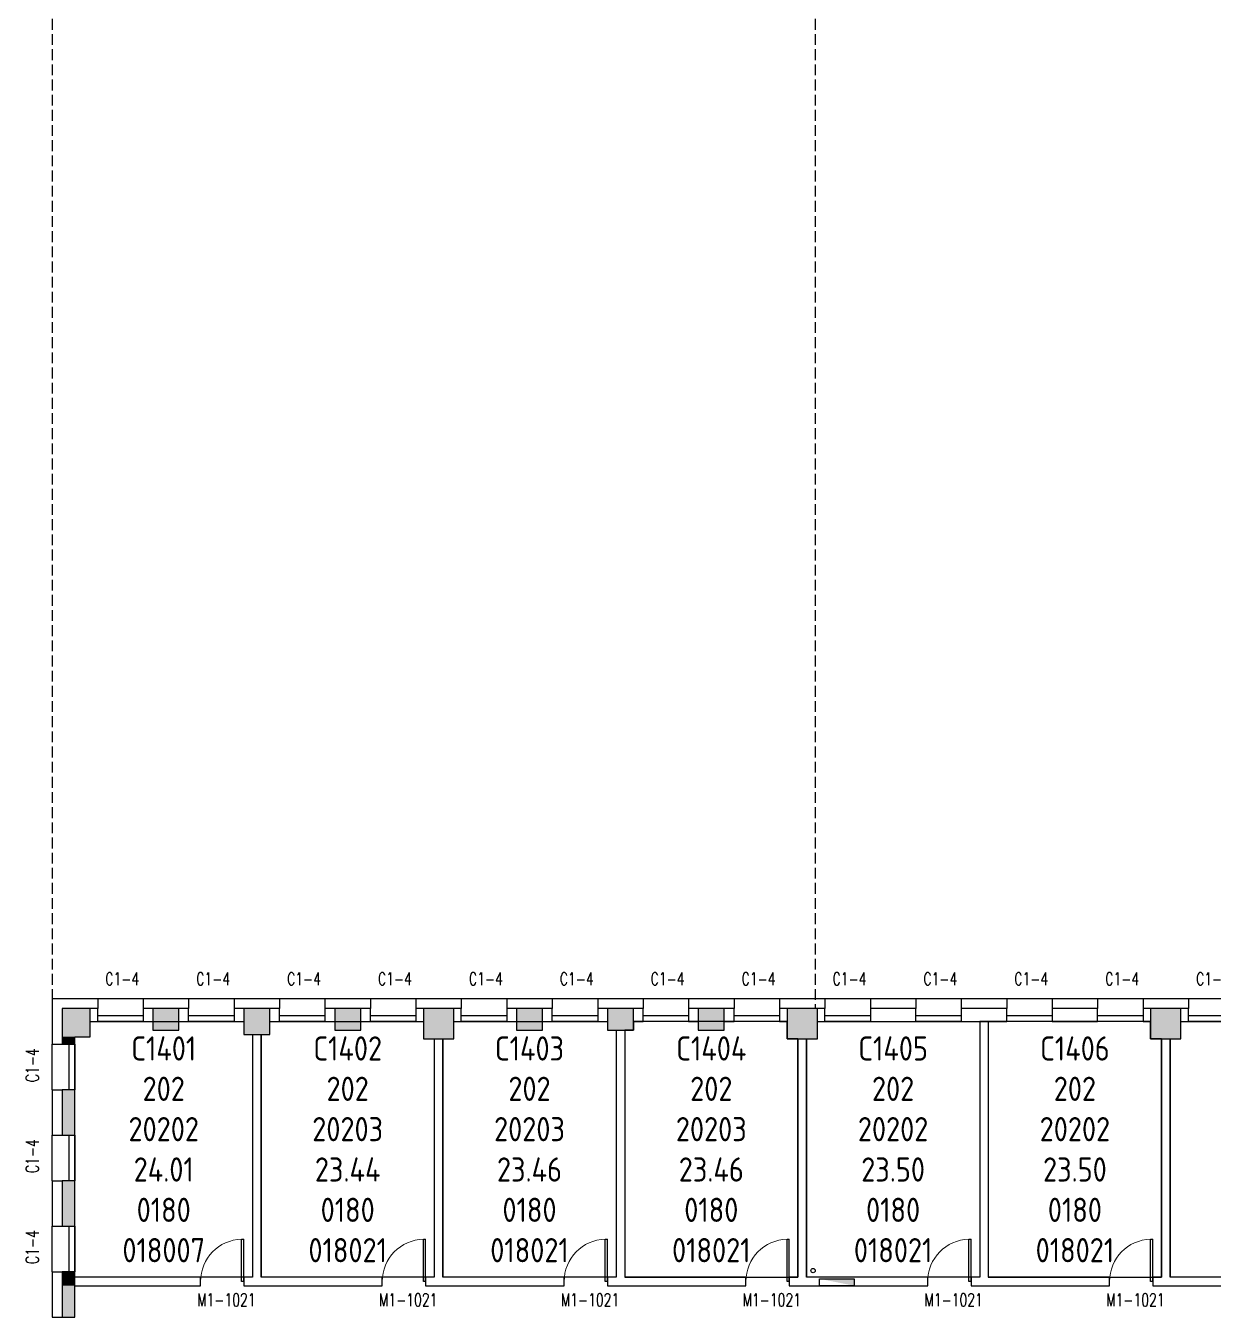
# Model space of a CAD drawing. Extents: x 2066852 to 2142668, y 313528 to 416301.
# Drawn here: x 2066877 to 2094308, y 335140 to 364957 of the extents above; entities that cross this region are included whole.
import ezdxf

# ---------------------------------------------------------------- set-up
doc = ezdxf.new("R2010")
doc.units = 0
doc.header["$LTSCALE"] = 1000
doc.header["$MEASUREMENT"] = 0
doc.linetypes.add('DASH', pattern=[0.35, 0.25, -0.1])
for name, color, linetype in [('body', 30, 'Continuous'), ('RM$', 5, 'Continuous'), ('RM$TXT', 5, 'Continuous'), ('消防', 222, 'Continuous')]:
    doc.layers.add(name, color=color, linetype=linetype)
doc.styles.add('_TCH_WINDOW', font='txt.shx', dxfattribs={"height": 3.5, "bigfont": 'hztxt.shx'})
doc.styles.get("Standard").update_dxf_attribs({"font": 'gbenor.shx', "bigfont": 'gbcbig.shx'})

# ---------------------------------------------------------------- blocks, each defined once
blk = doc.blocks.new('cde')
at = {"layer": '消防'}
blk.add_hatch(color=256, dxfattribs=at).paths.add_polyline_path([(-873427, -271674), (-874227, -271674), (-873427, -271834)])
blk.add_lwpolyline([(-874227, -271674), (-873427, -271674), (-873427, -271834), (-874227, -271834)], close=True, dxfattribs=at)
blk = doc.blocks.new('$WINLIB2D$00000004')
for p, q in [((-0.5, 0.5), (0.5, 0.5)), ((-0.5, 0.241), (0.5, 0.241)), ((-0.5, -0.5), (0.5, -0.5))]:
    blk.add_line(p, q)
blk = doc.blocks.new('$DorLib2D$00000001')
for p, q in [((0.45, 0.975), (0.5, 0.975)), ((0.45, 0), (0.45, 0.975)), ((0.5, 0), (0.5, 0.975)), ((0.5, 0), (0.45, 0))]:
    blk.add_line(p, q)
at = {"lineweight": 13}
blk.add_arc((0.475, 0), 0.975, 91.4693, 180, dxfattribs=at)

msp = doc.modelspace()

# ---------------------------------------------------------------- hatches: boundary and pattern name
at = {"layer": 'body'}
for points in [[(2067713, 341614), (2068363, 341614), (2068363, 342264), (2067713, 342264)], [(2069813, 341765), (2070413, 341765), (2070413, 342264), (2069813, 342264)], [(2071913, 341664), (2072513, 341664), (2072513, 342264), (2071913, 342264)], [(2074013, 341765), (2074613, 341765), (2074613, 342264), (2074013, 342264)], [(2076063, 341564), (2076763, 341564), (2076763, 342264), (2076063, 342264)], [(2078213, 341765), (2078813, 341765), (2078813, 342264), (2078213, 342264)], [(2080313, 341765), (2080913, 341765), (2080913, 342264), (2080313, 342264)], [(2082413, 341765), (2083013, 341765), (2083013, 342264), (2082413, 342264)], [(2084463, 341564), (2085163, 341564), (2085163, 342264), (2084463, 342264)], [(2092863, 341564), (2093563, 341564), (2093563, 342264), (2092863, 342264)], [(2068013, 341614), (2067713, 341614), (2067713, 341440), (2068013, 341440)], [(2067713, 340390), (2067713, 339340), (2068013, 339340), (2068013, 340390)], [(2067713, 338290), (2067713, 337240), (2068013, 337240), (2068013, 338290)], [(2068013, 335865), (2068013, 336190), (2067713, 336190), (2067713, 335865)], [(2067713, 335865), (2067713, 335140), (2068013, 335140), (2068013, 335865)]]:
    msp.add_hatch(color=256, dxfattribs=at).paths.add_polyline_path(points)

# ---------------------------------------------------------------- linework, layer by layer
at = {"layer": 'body', "linetype": 'DASH'}
for p, q in [((2067488, 383665), (2067488, 342264)), ((2085113, 383665), (2085113, 342264))]:
    msp.add_line(p, q, dxfattribs=at)
at = {"layer": 'body'}
for p, q in [((2067488, 342490), (2067488, 341440)), ((2068538, 342490), (2067488, 342490)), ((2068538, 342490), (2068538, 342264)), ((2070113, 342490), (2069588, 342490)), ((2069588, 342490), (2069588, 342264)), ((2070638, 342490), (2070113, 342490)), ((2070638, 342490), (2070638, 342264)), ((2072213, 342490), (2071688, 342490)), ((2071688, 342490), (2071688, 342264)), ((2072738, 342490), (2072213, 342490)), ((2072738, 342490), (2072738, 342264)), ((2074313, 342490), (2073788, 342490)), ((2073788, 342490), (2073788, 342264)), ((2074838, 342490), (2074313, 342490)), ((2074838, 342490), (2074838, 342264)), ((2076413, 342490), (2075888, 342490)), ((2075888, 342490), (2075888, 342264)), ((2076938, 342490), (2076413, 342490)), ((2076938, 342490), (2076938, 342264)), ((2078513, 342490), (2077988, 342490)), ((2077988, 342490), (2077988, 342264)), ((2079038, 342490), (2078513, 342490)), ((2079038, 342490), (2079038, 342264)), ((2080613, 342490), (2080088, 342490)), ((2080088, 342490), (2080088, 342264)), ((2081138, 342490), (2080613, 342490)), ((2081138, 342490), (2081138, 342264)), ((2082713, 342490), (2082188, 342490)), ((2082188, 342490), (2082188, 342264)), ((2083238, 342490), (2082713, 342490)), ((2083238, 342490), (2083238, 342264)), ((2084813, 342490), (2084288, 342490)), ((2084288, 342490), (2084288, 342264)), ((2085338, 342490), (2084813, 342490)), ((2085338, 342490), (2085338, 342264)), ((2087438, 342490), (2086388, 342490)), ((2086388, 342490), (2086388, 342264)), ((2087438, 342490), (2087438, 342264)), ((2089538, 342490), (2088488, 342490)), ((2088488, 342490), (2088488, 342264)), ((2089538, 342490), (2089538, 342264)), ((2091638, 342490), (2090588, 342490)), ((2090588, 342490), (2090588, 342264)), ((2091638, 342490), (2091638, 342264)), ((2093213, 342490), (2092688, 342490)), ((2092688, 342490), (2092688, 342264)), ((2093738, 342490), (2093213, 342490)), ((2093738, 342490), (2093738, 342264)), ((2068363, 342264), (2067713, 342264)), ((2067713, 342264), (2067713, 341614)), ((2068363, 341614), (2068363, 342264)), ((2068538, 342264), (2068363, 342264)), ((2068538, 341965), (2068538, 342264)), ((2069813, 342264), (2069588, 342264)), ((2069588, 342264), (2069588, 341965)), ((2070413, 342264), (2069813, 342264)), ((2069813, 342264), (2069813, 341765)), ((2070638, 342264), (2070413, 342264)), ((2070413, 341765), (2070413, 342264)), ((2070638, 341965), (2070638, 342264)), ((2071913, 342264), (2071688, 342264)), ((2071688, 342264), (2071688, 341965)), ((2072513, 342264), (2071913, 342264)), ((2071913, 342264), (2071913, 341664)), ((2072738, 342264), (2072513, 342264)), ((2072513, 341664), (2072513, 342264)), ((2072738, 341965), (2072738, 342264)), ((2074013, 342264), (2073788, 342264)), ((2073788, 342264), (2073788, 341965)), ((2074613, 342264), (2074013, 342264)), ((2074013, 342264), (2074013, 341765)), ((2074838, 342264), (2074613, 342264)), ((2074613, 341765), (2074613, 342264)), ((2074838, 341965), (2074838, 342264)), ((2076063, 342264), (2075888, 342264)), ((2075888, 342264), (2075888, 341965)), ((2076763, 342264), (2076063, 342264)), ((2076063, 342264), (2076063, 341564)), ((2076763, 341564), (2076763, 342264)), ((2076938, 342264), (2076763, 342264)), ((2076938, 341965), (2076938, 342264)), ((2078213, 342264), (2077988, 342264)), ((2077988, 342264), (2077988, 341965)), ((2078813, 342264), (2078213, 342264)), ((2078213, 342264), (2078213, 341765)), ((2078813, 341765), (2078813, 342264)), ((2079038, 342264), (2078813, 342264)), ((2079038, 341965), (2079038, 342264)), ((2080313, 342264), (2080088, 342264)), ((2080088, 342264), (2080088, 341965)), ((2080913, 342264), (2080313, 342264)), ((2080313, 342264), (2080313, 341765)), ((2080913, 341765), (2080913, 342264)), ((2081138, 342264), (2080913, 342264)), ((2081138, 341965), (2081138, 342264)), ((2082413, 342264), (2082188, 342264)), ((2082188, 342264), (2082188, 341965)), ((2083013, 342264), (2082413, 342264)), ((2082413, 342264), (2082413, 341765)), ((2083238, 342264), (2083013, 342264)), ((2083013, 341765), (2083013, 342264)), ((2083238, 341965), (2083238, 342264)), ((2084463, 342264), (2084288, 342264)), ((2084288, 342264), (2084288, 341965)), ((2085163, 342264), (2084463, 342264)), ((2084463, 342264), (2084463, 341564)), ((2085338, 342264), (2085163, 342264)), ((2085163, 341564), (2085163, 342264)), ((2085338, 341965), (2085338, 342264)), ((2087438, 342264), (2086388, 342264)), ((2086388, 342264), (2086388, 341965)), ((2087438, 341965), (2087438, 342264)), ((2089538, 342264), (2088488, 342264)), ((2088488, 342264), (2088488, 341965)), ((2089538, 341965), (2089538, 342264)), ((2091638, 342264), (2090588, 342264)), ((2090588, 342264), (2090588, 341965)), ((2091638, 341965), (2091638, 342264)), ((2092863, 342264), (2092688, 342264)), ((2092688, 342264), (2092688, 341965)), ((2093563, 342264), (2092863, 342264)), ((2092863, 342264), (2092863, 341564)), ((2093738, 342264), (2093563, 342264)), ((2093563, 341564), (2093563, 342264)), ((2093738, 341965), (2093738, 342264)), ((2068363, 341965), (2068538, 341965)), ((2069588, 341965), (2069813, 341965)), ((2069813, 341765), (2070413, 341765)), ((2070413, 341965), (2070638, 341965)), ((2071688, 341965), (2071913, 341965)), ((2072513, 341965), (2072738, 341965)), ((2073788, 341965), (2074013, 341965)), ((2074013, 341765), (2074613, 341765)), ((2074613, 341965), (2074838, 341965)), ((2075888, 341965), (2076063, 341965)), ((2076763, 341965), (2076938, 341965)), ((2077988, 341965), (2078213, 341965)), ((2078213, 341765), (2078813, 341765)), ((2078813, 341965), (2079038, 341965)), ((2080088, 341965), (2080313, 341965)), ((2080313, 341765), (2080913, 341765)), ((2080513, 341765), (2080513, 336065)), ((2080713, 341765), (2080713, 336065)), ((2080913, 341965), (2081138, 341965)), ((2082188, 341965), (2082413, 341965)), ((2082413, 341765), (2083013, 341765)), ((2083013, 341965), (2083238, 341965)), ((2084288, 341965), (2084463, 341965)), ((2085163, 341965), (2085338, 341965)), ((2086388, 341965), (2087438, 341965)), ((2088488, 341965), (2089538, 341965)), ((2088913, 341965), (2088913, 336065)), ((2089113, 341965), (2088913, 341965)), ((2089113, 341965), (2089113, 336065)), ((2090588, 341965), (2091638, 341965)), ((2092688, 341965), (2092863, 341965)), ((2093563, 341965), (2093738, 341965)), ((2067488, 341440), (2067713, 341440)), ((2067713, 341614), (2067713, 341440)), ((2067713, 341440), (2068013, 341440)), ((2068013, 341440), (2068013, 341614)), ((2068013, 341614), (2068363, 341614)), ((2071913, 341664), (2072513, 341664)), ((2072113, 341664), (2072113, 336065)), ((2072313, 341664), (2072313, 336065)), ((2076063, 341564), (2076763, 341564)), ((2076313, 341564), (2076313, 336065)), ((2076513, 341564), (2076513, 336065)), ((2084463, 341564), (2085163, 341564)), ((2084713, 341564), (2084713, 336065)), ((2084913, 341564), (2084913, 336065)), ((2092863, 341564), (2093563, 341564)), ((2093113, 341564), (2093113, 336065)), ((2093313, 341564), (2093313, 336065)), ((2067488, 340390), (2067488, 339340)), ((2067488, 340390), (2067713, 340390)), ((2067713, 340390), (2067713, 339340)), ((2068013, 340390), (2067713, 340390)), ((2068013, 339340), (2068013, 340390)), ((2067488, 339340), (2067713, 339340)), ((2067713, 339340), (2068013, 339340)), ((2067488, 338290), (2067488, 337240)), ((2067488, 338290), (2067713, 338290)), ((2067713, 338290), (2067713, 337240)), ((2068013, 338290), (2067713, 338290)), ((2068013, 337240), (2068013, 338290)), ((2067488, 337240), (2067713, 337240)), ((2067713, 337240), (2068013, 337240)), ((2067488, 336190), (2067488, 335865)), ((2067488, 336190), (2067713, 336190)), ((2068013, 336190), (2067713, 336190)), ((2067713, 336190), (2067713, 335865)), ((2068013, 335865), (2068013, 336190)), ((2070913, 336065), (2068013, 336065)), ((2070913, 335865), (2070913, 336065)), ((2072113, 336065), (2071913, 336065)), ((2071913, 336065), (2071913, 335865)), ((2075113, 336065), (2072313, 336065)), ((2075113, 335865), (2075113, 336065)), ((2076313, 336065), (2076113, 336065)), ((2076113, 336065), (2076113, 335865)), ((2079313, 336065), (2076513, 336065)), ((2079313, 335865), (2079313, 336065)), ((2080513, 336065), (2080313, 336065)), ((2080313, 336065), (2080313, 335865)), ((2083513, 336065), (2080713, 336065)), ((2083513, 335865), (2083513, 336065)), ((2084713, 336065), (2084513, 336065)), ((2084513, 336065), (2084513, 335865)), ((2087713, 336065), (2084913, 336065)), ((2087713, 335865), (2087713, 336065)), ((2088913, 336065), (2088713, 336065)), ((2088713, 336065), (2088713, 335865)), ((2091913, 336065), (2089113, 336065)), ((2091913, 335865), (2091913, 336065)), ((2093113, 336065), (2092913, 336065)), ((2092913, 336065), (2092913, 335865)), ((2096113, 336065), (2093313, 336065)), ((2067488, 335865), (2067488, 335140)), ((2067713, 335865), (2067713, 335140)), ((2068013, 335865), (2070913, 335865)), ((2068013, 335140), (2068013, 335865)), ((2071913, 335865), (2072113, 335865)), ((2072113, 335865), (2075113, 335865)), ((2076113, 335865), (2076313, 335865)), ((2076313, 335865), (2079313, 335865)), ((2080313, 335865), (2080513, 335865)), ((2080513, 335865), (2083513, 335865)), ((2084513, 335865), (2084713, 335865)), ((2084713, 335865), (2087713, 335865)), ((2088713, 335865), (2088913, 335865)), ((2088913, 335865), (2091913, 335865)), ((2092913, 335865), (2093113, 335865)), ((2093113, 335865), (2096113, 335865)), ((2067488, 335140), (2067713, 335140)), ((2067713, 335140), (2068013, 335140))]:
    msp.add_line(p, q, dxfattribs=at)
at = {"layer": 'RM$'}
for points in [[(2068013, 341614), (2068363, 341614), (2068363, 341965), (2071913, 341965), (2071913, 341664), (2072113, 341664), (2072113, 336065), (2068013, 336065)], [(2072313, 341664), (2072513, 341664), (2072513, 341965), (2076063, 341965), (2076063, 341564), (2076313, 341564), (2076313, 336065), (2072313, 336065)], [(2076513, 341564), (2076763, 341564), (2076763, 341965), (2080313, 341965), (2080313, 341765), (2080513, 341765), (2080513, 336065), (2076513, 336065)], [(2080913, 341965), (2080913, 341765), (2080713, 341765), (2080713, 336065), (2084713, 336065), (2084713, 341564), (2084463, 341564), (2084463, 341965)], [(2084913, 341564), (2085163, 341564), (2085163, 341965), (2088913, 341965), (2088913, 336065), (2084913, 336065)], [(2089113, 341965), (2089113, 336065), (2093114, 336065), (2093114, 341564), (2092863, 341564), (2092863, 341965)], [(2093314, 341564), (2093563, 341564), (2093563, 341965), (2097313, 341965), (2097313, 336065), (2093313, 336065)]]:
    msp.add_lwpolyline(points, close=True, dxfattribs=at)
at = {"layer": '消防', "linetype": 'Continuous'}
msp.add_circle((2085063, 336214), 50, dxfattribs=at)

# ---------------------------------------------------------------- block references
at = {"layer": 'body'}
ref = msp.add_blockref('$WINLIB2D$00000004', (2069063, 342227), dxfattribs=dict(at, xscale=1050, yscale=525, zscale=1050, rotation=180))
ref.add_attrib('A', 'C1-4', (2068713, 342803), dxfattribs={"height": 297.5, "style": '_TCH_WINDOW', "width": 0.705882})
ref = msp.add_blockref('$WINLIB2D$00000004', (2071163, 342227), dxfattribs=dict(at, xscale=1050, yscale=525, zscale=1050, rotation=180))
ref.add_attrib('A', 'C1-4', (2070813, 342803), dxfattribs={"height": 297.5, "style": '_TCH_WINDOW', "width": 0.705882})
ref = msp.add_blockref('$WINLIB2D$00000004', (2073263, 342227), dxfattribs=dict(at, xscale=1050, yscale=525, zscale=1050, rotation=180))
ref.add_attrib('A', 'C1-4', (2072913, 342803), dxfattribs={"height": 297.5, "style": '_TCH_WINDOW', "width": 0.705882})
ref = msp.add_blockref('$WINLIB2D$00000004', (2075363, 342227), dxfattribs=dict(at, xscale=1050, yscale=525, zscale=1050, rotation=180))
ref.add_attrib('A', 'C1-4', (2075013, 342803), dxfattribs={"height": 297.5, "style": '_TCH_WINDOW', "width": 0.705882})
ref = msp.add_blockref('$WINLIB2D$00000004', (2077463, 342227), dxfattribs=dict(at, xscale=1050, yscale=525, zscale=1050, rotation=179.9999999999968))
ref.add_attrib('A', 'C1-4', (2077113, 342803), dxfattribs={"height": 297.5, "rotation": 360, "style": '_TCH_WINDOW', "width": 0.705882})
ref = msp.add_blockref('$WINLIB2D$00000004', (2079563, 342227), dxfattribs=dict(at, xscale=1050, yscale=525, zscale=1050, rotation=180))
ref.add_attrib('A', 'C1-4', (2079213, 342803), dxfattribs={"height": 297.5, "style": '_TCH_WINDOW', "width": 0.705882})
ref = msp.add_blockref('$WINLIB2D$00000004', (2081663, 342227), dxfattribs=dict(at, xscale=1050, yscale=525, zscale=1050, rotation=180))
ref.add_attrib('A', 'C1-4', (2081313, 342803), dxfattribs={"height": 297.5, "style": '_TCH_WINDOW', "width": 0.705882})
ref = msp.add_blockref('$WINLIB2D$00000004', (2083763, 342227), dxfattribs=dict(at, xscale=1050, yscale=525, zscale=1050, rotation=180))
ref.add_attrib('A', 'C1-4', (2083413, 342803), dxfattribs={"height": 297.5, "style": '_TCH_WINDOW', "width": 0.705882})
ref = msp.add_blockref('$WINLIB2D$00000004', (2085863, 342227), dxfattribs=dict(at, xscale=1050, yscale=525, zscale=1050, rotation=179.9999999999992))
ref.add_attrib('A', 'C1-4', (2085513, 342803), dxfattribs={"height": 297.5, "rotation": 360, "style": '_TCH_WINDOW', "width": 0.705882})
ref = msp.add_blockref('$WINLIB2D$00000004', (2087963, 342227), dxfattribs=dict(at, xscale=1050, yscale=525, zscale=1050, rotation=179.9999999999992))
ref.add_attrib('A', 'C1-4', (2087613, 342803), dxfattribs={"height": 297.5, "rotation": 360, "style": '_TCH_WINDOW', "width": 0.705882})
ref = msp.add_blockref('$WINLIB2D$00000004', (2090063, 342227), dxfattribs=dict(at, xscale=1050, yscale=525, zscale=1050, rotation=179.9999999999992))
ref.add_attrib('A', 'C1-4', (2089713, 342803), dxfattribs={"height": 297.5, "rotation": 360, "style": '_TCH_WINDOW', "width": 0.705882})
ref = msp.add_blockref('$WINLIB2D$00000004', (2092163, 342227), dxfattribs=dict(at, xscale=1050, yscale=525, zscale=1050, rotation=179.9999999999992))
ref.add_attrib('A', 'C1-4', (2091813, 342803), dxfattribs={"height": 297.5, "rotation": 360, "style": '_TCH_WINDOW', "width": 0.705882})
ref = msp.add_blockref('$WINLIB2D$00000004', (2094263, 342227), dxfattribs=dict(at, xscale=1050, yscale=525, zscale=1050, rotation=180))
ref.add_attrib('A', 'C1-4', (2093913, 342803), dxfattribs={"height": 297.5, "style": '_TCH_WINDOW', "width": 0.705882})
ref = msp.add_blockref('$WINLIB2D$00000004', (2067751, 340915), dxfattribs=dict(at, xscale=-1050, yscale=525, zscale=-1050, rotation=270))
ref.add_attrib('A', 'C1-4', (2067174, 340565), dxfattribs={"height": 297.5, "rotation": 90, "style": '_TCH_WINDOW', "width": 0.705882})
ref = msp.add_blockref('$WINLIB2D$00000004', (2067751, 338815), dxfattribs=dict(at, xscale=-1050, yscale=525, zscale=-1050, rotation=270))
ref.add_attrib('A', 'C1-4', (2067174, 338465), dxfattribs={"height": 297.5, "rotation": 90, "style": '_TCH_WINDOW', "width": 0.705882})
ref = msp.add_blockref('$WINLIB2D$00000004', (2067751, 336715), dxfattribs=dict(at, xscale=-1050, yscale=525, zscale=-1050, rotation=270))
ref.add_attrib('A', 'C1-4', (2067174, 336365), dxfattribs={"height": 297.5, "rotation": 90, "style": '_TCH_WINDOW', "width": 0.705882})
ref = msp.add_blockref('$DorLib2D$00000001', (2071413, 335965), dxfattribs=dict(at, xscale=-1000, yscale=-1000, zscale=-1000, rotation=180))
ref.add_attrib('A', 'M1-1021', (2070836, 335391), dxfattribs={"height": 297.5, "style": '_TCH_WINDOW', "width": 0.705882})
ref = msp.add_blockref('$DorLib2D$00000001', (2075613, 335965), dxfattribs=dict(at, xscale=-1000, yscale=-1000, zscale=-1000, rotation=180))
ref.add_attrib('A', 'M1-1021', (2075036, 335391), dxfattribs={"height": 297.5, "style": '_TCH_WINDOW', "width": 0.705882})
ref = msp.add_blockref('$DorLib2D$00000001', (2079813, 335965), dxfattribs=dict(at, xscale=-1000, yscale=-1000, zscale=-1000, rotation=180))
ref.add_attrib('A', 'M1-1021', (2079236, 335391), dxfattribs={"height": 297.5, "style": '_TCH_WINDOW', "width": 0.705882})
ref = msp.add_blockref('$DorLib2D$00000001', (2084013, 335965), dxfattribs=dict(at, xscale=-1000, yscale=-1000, zscale=-1000, rotation=180.0000000000016))
ref.add_attrib('A', 'M1-1021', (2083436, 335391), dxfattribs={"height": 297.5, "style": '_TCH_WINDOW', "width": 0.705882})
ref = msp.add_blockref('$DorLib2D$00000001', (2088213, 335965), dxfattribs=dict(at, xscale=-1000, yscale=-1000, zscale=-1000, rotation=180))
ref.add_attrib('A', 'M1-1021', (2087636, 335391), dxfattribs={"height": 297.5, "style": '_TCH_WINDOW', "width": 0.705882})
ref = msp.add_blockref('$DorLib2D$00000001', (2092413, 335965), dxfattribs=dict(at, xscale=-1000, yscale=-1000, zscale=-1000, rotation=180))
ref.add_attrib('A', 'M1-1021', (2091836, 335391), dxfattribs={"height": 297.5, "style": '_TCH_WINDOW', "width": 0.705882})
at = {"layer": '消防'}
msp.add_blockref('cde', (2959440, 607699), dxfattribs=at)

# ---------------------------------------------------------------- texts
at = {"layer": 'RM$TXT', "char_height": 558.8, "attachment_point": 8}
for s, insert in [('C1401^M^J202^M^J20202^M^J24.01^M^J0180^M^J018007^M^J', (2070063, 336407)), ('C1402^M^J202^M^J20203^M^J23.44^M^J0180^M^J018021^M^J', (2074313, 336407)), ('C1403^M^J202^M^J20203^M^J23.46^M^J0180^M^J018021^M^J', (2078513, 336407)), ('C1404^M^J202^M^J20203^M^J23.46^M^J0180^M^J018021^M^J', (2082713, 336407)), ('C1405^M^J202^M^J20202^M^J23.50^M^J0180^M^J018021^M^J', (2086913, 336407)), ('C1406^M^J202^M^J20202^M^J23.50^M^J0180^M^J018021^M^J', (2091113, 336407))]:
    msp.add_mtext(s, dxfattribs=dict(at, insert=insert))

doc.saveas('drawing.dxf')
